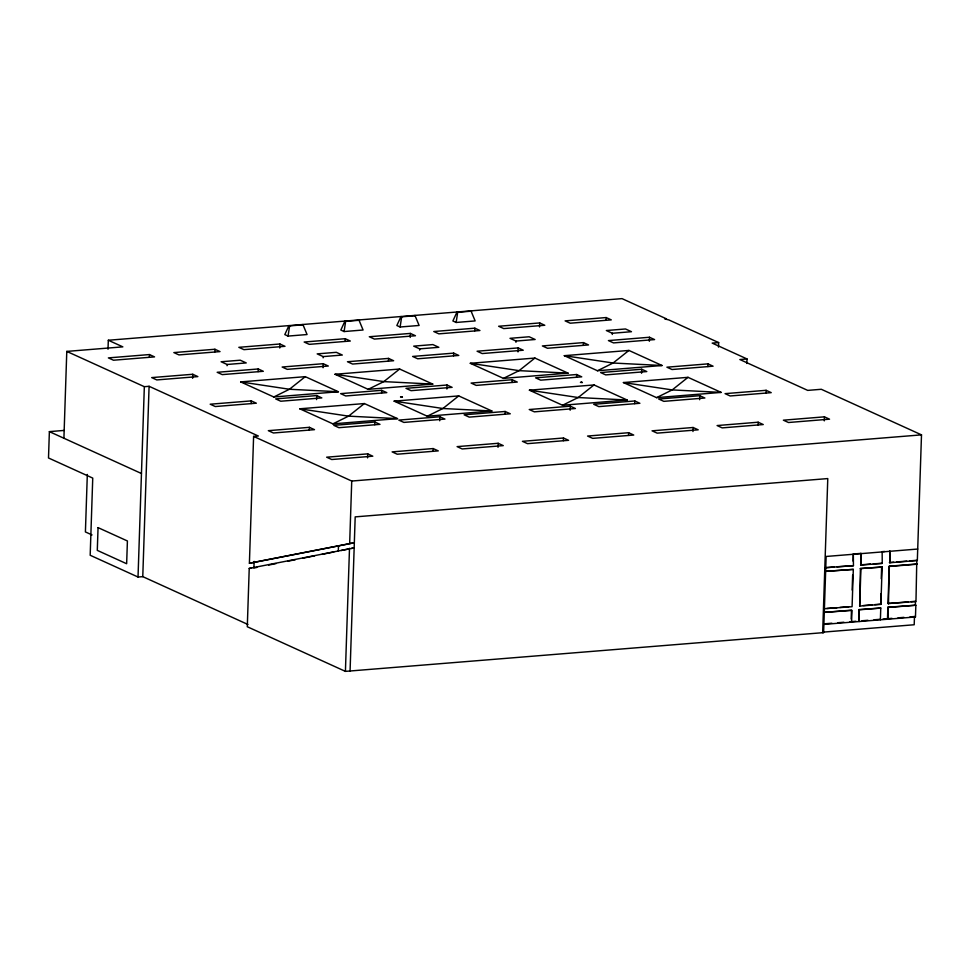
<?xml version="1.0" encoding="UTF-8"?>
<svg xmlns="http://www.w3.org/2000/svg" width="970" height="970" viewBox="0 0 970 970"><rect width="100%" height="100%" fill="white"/><g stroke="black" fill="none" stroke-linecap="round" stroke-linejoin="round"><path stroke-width="1.45" d="M64.129 430.425L49.373 431.626L48.5 457.973L92.744 478.101L90.186 555.264L138.031 577.029L142.772 576.641L247.944 624.486M63.911 438.234L66.784 351.407L122.85 346.86L108.313 340.252L108.009 349.236M87.324 474.439L85.408 531.936L92.041 534.943M138.031 577.029L144.336 386.69L66.784 351.407M149.344 357.251L149.428 354.559L108.373 357.894L113.49 360.222L154.545 356.887L149.428 354.559M142.772 576.641L149.089 386.303L144.336 386.69M192.618 378.3L192.751 374.274L151.696 377.597L156.8 379.925L197.856 376.603L192.751 374.274M214.819 351.94L214.904 349.261L173.848 352.583L178.965 354.911L220.02 351.589L214.904 349.261M227.053 365.714L227.089 364.478L221.099 361.762L240.245 360.209L246.247 362.925L227.089 364.478M251.157 403.568L251.242 400.889L210.187 404.211L215.291 406.539L256.347 403.205L251.242 400.889M351.273 548.474L354.159 547.892L249.229 568.408L247.289 626.741L345.417 671.373L823.615 632.622L826.137 556.465L917.717 549.044M249.399 563.267L354.329 542.751L249.399 563.267L253.606 436.403L258.347 436.015L149.089 386.303M258.129 371.643L258.226 368.964L217.171 372.298L222.275 374.614L263.331 371.292L258.226 368.964M254.188 561.4L253.873 568.032L256.844 567.438M279.748 348.012L279.881 343.998L238.826 347.321L243.943 349.649L284.998 346.314L279.881 343.998M309.297 430.013L309.381 427.333L268.326 430.668L273.443 432.984L314.498 429.661L309.381 427.333M316.584 399.604L316.717 395.578L275.662 398.9L280.767 401.228L321.822 397.906L316.717 395.578M323.131 357.833L323.168 356.596L317.178 353.88L336.323 352.328L342.325 355.044L323.168 356.596M323.071 367.727L323.204 363.701L282.149 367.024L287.253 369.352L328.309 366.029L323.204 363.701M338.3 551.069L338.481 545.928M345.114 341.379L345.211 338.7L304.156 342.022L309.26 344.35L350.315 341.028L345.211 338.7M345.417 671.373L349.503 548.268M349.673 543.127L351.734 481.047L253.606 436.403M350.073 670.997L355.19 516.877L827.774 478.574L822.657 632.707M367.569 457.888L367.703 453.863L326.647 457.197L331.764 459.525L372.807 456.191L367.703 453.863M374.772 424.714L374.856 422.023L333.801 425.357L338.918 427.685L379.973 424.351L374.856 422.023M381.598 392.995L381.695 390.316L340.64 393.638L345.744 395.966L386.8 392.632L381.695 390.316M388.436 361.082L388.521 358.403L347.466 361.737L352.583 364.053L393.638 360.731L388.521 358.403M410.213 337.439L410.346 333.413L369.291 336.748L374.408 339.076L415.463 335.741L410.346 333.413M419.658 350.085L419.695 348.861L413.705 346.132L432.85 344.58L438.84 347.308L419.695 348.861M433.093 451.244L433.178 448.564L392.122 451.887L397.227 454.215L438.282 450.88L433.178 448.564M439.701 420.786L439.834 416.76L398.779 420.095L403.896 422.411L444.951 419.088L439.834 416.76M446.879 389.043L447.012 385.017L405.957 388.339L411.074 390.667L452.129 387.345L447.012 385.017M453.584 355.808L453.669 353.128L412.614 356.451L417.718 358.779L458.774 355.444L453.669 353.128M474.742 330.879L474.827 328.187L433.772 331.522L438.876 333.85L479.932 330.515L474.827 328.187M498.022 447.315L498.156 443.29L457.1 446.624L462.205 448.952L503.26 445.618L498.156 443.29M505.067 414.154L505.152 411.474L464.109 414.796L469.213 417.124L510.268 413.79L505.152 411.474M512.075 382.422L512.16 379.731L471.105 383.065L476.221 385.393L517.277 382.059L512.16 379.731M515.955 342.277L516.004 341.052L510.002 338.324L529.159 336.772L535.149 339.5L516.004 341.052M518.004 351.916L518.138 347.903L477.082 351.225L482.199 353.553L523.254 350.231L518.138 347.903M539.55 326.963L539.684 322.937L498.628 326.259L503.733 328.587L544.788 325.265L539.684 322.937M563.388 440.683L563.473 438.003L522.418 441.326L527.534 443.654L568.59 440.319L563.473 438.003M570.166 410.213L570.299 406.187L529.244 409.522L534.361 411.838L575.416 408.515L570.299 406.187M576.544 377.197L576.641 374.517L535.586 377.839L540.69 380.167L581.745 376.833L576.641 374.517M583.334 345.296L583.431 342.604L542.375 345.938L547.48 348.266L588.535 344.932L583.431 342.604M606.068 320.233L606.165 317.554L565.11 320.876L570.214 323.204L611.27 319.87L606.165 317.554M612.3 334.48L612.337 333.256L606.347 330.527L625.492 328.975L631.482 331.704L612.337 333.256M628.536 435.397L628.621 432.717L587.565 436.051L592.682 438.367L633.737 435.045L628.621 432.717M634.695 403.641L634.78 400.962L593.725 404.296L598.829 406.612L639.885 403.29L634.78 400.962M641.558 373.256L641.691 369.243L600.636 372.565L605.741 374.893L646.796 371.558L641.691 369.243M649.342 341.282L649.476 337.257L608.42 340.579L613.537 342.907L654.592 339.585L649.476 337.257M692.968 431.517L693.101 427.491L652.046 430.825L657.151 433.141L698.206 429.819L693.101 427.491M699.637 399.713L699.77 395.699L658.715 399.022L663.832 401.35L704.887 398.015L699.77 395.699M707.882 366.551L707.967 363.871L666.911 367.193L672.028 369.521L713.083 366.187L707.967 363.871M718.503 347.102L718.649 342.58L668.876 319.942L664.85 318.948L666.426 318.827L622.025 298.627L108.313 340.252M746.864 363.483L747.021 358.949L712.186 343.101L718.649 342.58M758.055 424.908L758.152 422.217L717.097 425.551L722.201 427.879L763.257 424.545L758.152 422.217M766.021 392.995L766.106 390.316L725.063 393.65L730.168 395.966L771.223 392.644L766.106 390.316M824.294 420.871L824.427 416.845L783.372 420.18L788.489 422.508L829.544 419.173L824.427 416.845M823.906 608.736L852.084 606.711L853.321 569.378L825.143 571.403L825.264 567.717L834.006 567.013M851.187 618.981L851.478 610.166L823.785 612.409L851.963 610.397L851.575 622.146L823.882 624.389M852.145 590.063L852.642 575.125M853.103 561.169L853.333 554.003L860.936 553.385L861.045 565.073L882.251 563.364L882.142 551.663L884.676 551.457M825.264 567.717L853.442 565.692L853.333 554.003M858.68 621.309L859.068 609.56L880.772 608.057L880.384 619.806L851.575 622.146M860.426 568.541L859.687 606.092L880.893 604.371L882.13 567.05L860.426 568.541L882.13 567.05M861.045 565.073L860.936 553.385M859.178 621.528L859.068 609.56M859.687 606.092L860.923 568.759M880.893 604.371L880.748 593.701M881.245 578.763L881.645 566.819M887.489 618.969L887.877 607.22L915.85 605.219L915.462 616.968L880.384 619.806M887.999 603.534L889.235 566.201L916.723 563.982L915.971 601.533L887.999 603.534L908.247 601.897M889.854 562.745L889.745 551.057L889.854 562.745L917.329 560.514L921.5 434.863L821.311 389.285L807.707 390.389L739.867 359.53L747.021 358.949M887.974 619.187L887.877 607.22M888.484 603.764L889.235 566.201M909.981 616.884L914.48 616.52L914.201 624.753L822.633 632.173L823.615 632.622M915.365 604.989L915.486 601.303L911.145 601.655M916.723 563.982L916.844 560.296L909.605 560.878M288.066 336.081L289.606 325.896L288.951 325.605L284.804 334.601L288.066 336.081L307.066 334.541L302.882 324.477M344.095 331.546L345.635 321.361L344.98 321.058L340.834 330.055L344.095 331.546L363.083 330.006L358.912 319.93M400.125 326.999L401.665 316.814L401.01 316.523L396.851 325.52L400.125 326.999L419.113 325.459L414.93 315.395M456.155 322.464L457.682 312.279L457.028 311.976L452.881 320.973L456.155 322.464L475.142 320.924L470.959 310.849M305.271 376.663L289.448 389.261L273.795 396.985L240.657 381.901L305.271 376.663L338.409 391.747L273.795 396.985M399.628 369.024L383.817 381.61L368.163 389.334L335.026 374.262L399.628 369.024L432.765 384.096L368.163 389.334M364.368 403.556L348.557 416.142L332.904 423.866L299.766 408.794L364.368 403.556L397.506 418.628L332.904 423.866M458.725 395.905L442.914 408.503L427.261 416.215L394.123 401.143L458.725 395.905L491.863 410.989L427.261 416.215M534.906 358.063L519.083 370.649L503.442 378.373L470.292 363.289L534.906 358.063L568.044 373.135L503.442 378.373M628.924 350.437L613.101 363.022L597.447 370.746L564.31 355.675L628.924 350.437L662.061 365.508L597.447 370.746M594.004 384.945L578.193 397.53L562.539 405.254L529.402 390.183L594.004 384.945L627.141 400.016L562.539 405.254M688.021 377.33L672.21 389.916L656.557 397.639L623.419 382.556L688.021 377.33L721.159 392.401L656.557 397.639M268.69 565.061L276.098 563.57M287.944 561.193L295.353 559.702M302.761 558.211L314.607 555.834M322.016 554.343L333.862 551.966M341.185 550.499L348.388 549.044M289.606 325.896L303.537 324.768M345.635 321.361L359.555 320.233M401.665 316.814L415.584 315.686M457.682 312.279L471.614 311.152M351.734 481.047L921.5 434.863M249.229 568.408L251.557 568.226M836.928 566.771L853.442 565.692M860.56 564.855L870.454 564.055M873.279 563.825L882.251 563.364M889.357 562.527L893.697 562.176M896.595 561.933L906.72 561.121M825.143 571.403L853.321 569.378M889.732 566.432L917.208 564.2M826.816 608.493L837.025 607.669M839.935 607.426L848.677 606.723M863.433 605.522L871.921 604.843M874.746 604.613L880.408 604.152M859.565 609.778L880.772 608.057M888.362 607.438L915.85 605.219M825.906 623.698L831.908 623.213M837.922 622.728L843.924 622.243M849.926 621.746L855.928 621.261M861.942 620.776L867.944 620.291M873.946 619.806L879.948 619.321M882.955 619.078L891.963 618.339M897.965 617.854L903.967 617.369M662.061 365.508L613.101 363.022L564.31 355.675M568.044 373.135L519.083 370.649L470.292 363.289M721.159 392.401L672.21 389.916L623.419 382.556M432.765 384.096L383.817 381.61L335.026 374.262M627.141 400.016L578.193 397.53L529.402 390.183M338.409 391.747L289.448 389.261L240.657 381.901M491.863 410.989L442.914 408.503L394.123 401.143M397.506 418.628L348.557 416.142L299.766 408.794M914.48 616.52L915.462 616.968M49.373 431.626L141.462 473.518M98.055 527.619L97.291 550.378L126.646 563.74L127.409 540.969L98.055 527.619M401.774 396.839L400.513 396.948L402.429 397.142L401.774 396.839M581.697 382.265L580.436 382.362L582.352 382.556L581.697 382.265"/></g></svg>
